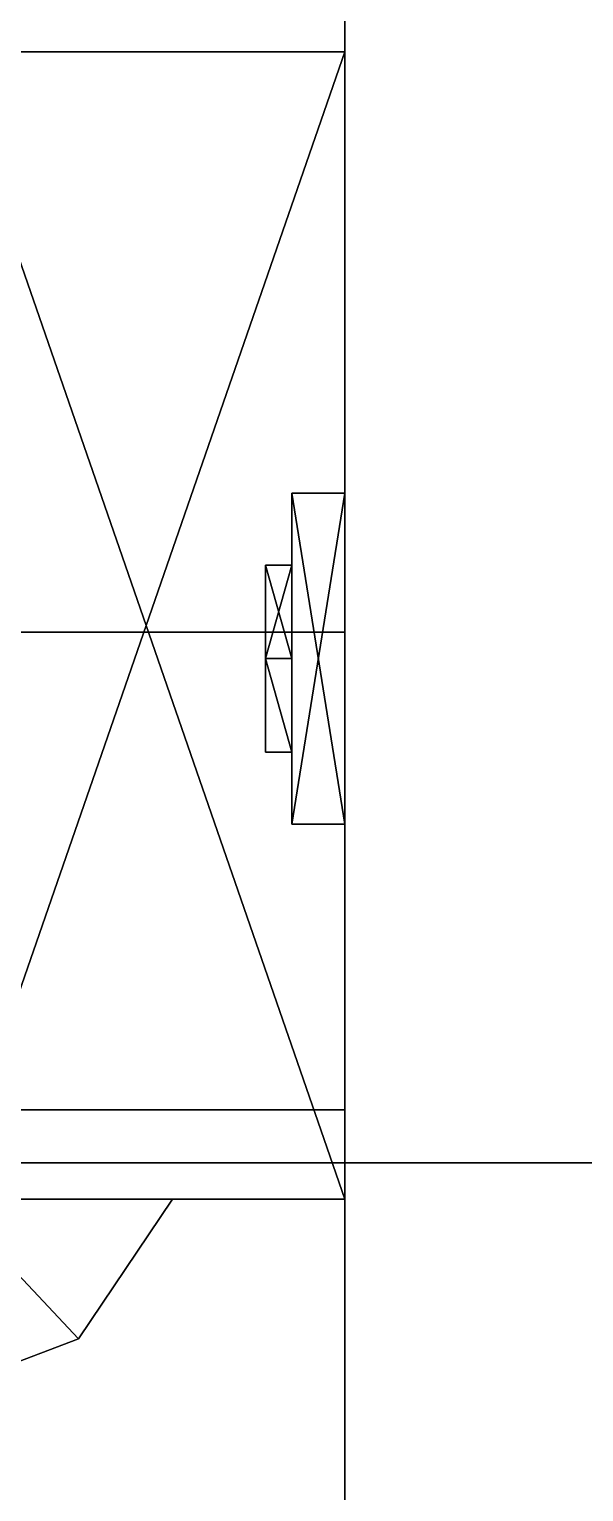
# Model space of a CAD drawing. Extents: x -469 to 3226, y 1395 to 4288.
# Drawn here: x 1254.6 to 1275.5, y 3563.6 to 3618.7 of the extents above; entities that cross this region are included whole.
import ezdxf

# ---------------------------------------------------------------- set-up
doc = ezdxf.new("R2010")
doc.units = 0
for name, color, linetype in [('LAYER0', 7, 'CONTINUOUS'), ('LAYER1', 7, 'CONTINUOUS'), ('LAYER158', 7, 'CONTINUOUS'), ('LAYER159', 9, 'CONTINUOUS'), ('LAYER164', 7, 'CONTINUOUS'), ('LAYER165', 7, 'CONTINUOUS'), ('LAYER166', 7, 'CONTINUOUS'), ('LAYER167', 7, 'CONTINUOUS'), ('LAYER170', 7, 'CONTINUOUS'), ('LAYER171', 9, 'CONTINUOUS'), ('LAYER175', 7, 'CONTINUOUS'), ('LAYER320', 253, 'CONTINUOUS'), ('LAYER323', 253, 'CONTINUOUS'), ('LAYER326', 253, 'CONTINUOUS'), ('LAYER329', 253, 'CONTINUOUS'), ('LAYER332', 253, 'CONTINUOUS'), ('LAYER339', 9, 'CONTINUOUS')]:
    doc.layers.add(name, color=color, linetype=linetype)

msp = doc.modelspace()

# ---------------------------------------------------------------- linework, layer by layer
at = {"layer": 'LAYER0', "invisible_edges": 1}
for points in [[(3116.174, 4288.024, -5), (-468.8259, 1395.024, -5), (-468.8259, 4288.024, -5), (3116.174, 4288.024, -5)], [(-468.8259, 1395.024, -5), (3116.174, 4288.024, -5), (3116.174, 1395.024, -5), (-468.8259, 1395.024, -5)], [(3116.174, 1395.024), (-468.8259, 4288.024), (-468.8259, 1395.024), (3116.174, 1395.024)], [(-468.8259, 4288.024), (3116.174, 1395.024), (3116.174, 4288.024), (-468.8259, 4288.024)]]:
    msp.add_3dface(points, dxfattribs=at)
at = {"layer": 'LAYER158', "invisible_edges": 1}
for points in [[(1266.466, 4138.024, 80), (816.4661, 3558.024, 80), (816.4661, 4138.024, 80), (1266.466, 4138.024, 80)], [(816.4661, 3558.024, 80), (1266.466, 4138.024, 80), (1266.466, 3558.024, 80), (816.4661, 3558.024, 80)], [(1266.466, 3558.024, 98), (816.4661, 4138.024, 98), (816.4661, 3558.024, 98), (1266.466, 3558.024, 98)], [(816.4661, 4138.024, 98), (1266.466, 3558.024, 98), (1266.466, 4138.024, 98), (816.4661, 4138.024, 98)], [(1266.466, 4138.024, 80), (1266.466, 3558.024, 98), (1266.466, 3558.024, 80), (1266.466, 4138.024, 80)], [(1266.466, 3558.024, 98), (1266.466, 4138.024, 80), (1266.466, 4138.024, 98), (1266.466, 3558.024, 98)]]:
    msp.add_3dface(points, dxfattribs=at)
at = {"layer": 'LAYER159', "invisible_edges": 1}
for points in [[(1266.466, 3596.024, 80), (816.4661, 3596.024), (816.4661, 3596.024, 80), (1266.466, 3596.024, 80)], [(816.4661, 3596.024), (1266.466, 3596.024, 80), (1266.466, 3596.024), (816.4661, 3596.024)], [(1266.466, 3578.024), (816.4661, 3596.024), (1266.466, 3596.024), (1266.466, 3578.024)], [(816.4661, 3596.024), (1266.466, 3578.024), (816.4661, 3578.024), (816.4661, 3596.024)], [(816.4661, 3578.024, 80), (1266.466, 3596.024, 80), (816.4661, 3596.024, 80), (816.4661, 3578.024, 80)], [(1266.466, 3596.024, 80), (816.4661, 3578.024, 80), (1266.466, 3578.024, 80), (1266.466, 3596.024, 80)], [(1266.466, 3596.024, 80), (1266.466, 3578.024), (1266.466, 3596.024), (1266.466, 3596.024, 80)], [(1266.466, 3578.024), (1266.466, 3596.024, 80), (1266.466, 3578.024, 80), (1266.466, 3578.024)], [(1266.466, 3578.024), (816.4661, 3578.024, 80), (816.4661, 3578.024), (1266.466, 3578.024)], [(816.4661, 3578.024, 80), (1266.466, 3578.024), (1266.466, 3578.024, 80), (816.4661, 3578.024, 80)]]:
    msp.add_3dface(points, dxfattribs=at)
at = {"layer": 'LAYER164', "invisible_edges": 1}
for points in [[(816.4659, 4113.424, 2056), (1266.466, 3558.024, 2056), (1266.466, 4113.424, 2056), (816.4659, 4113.424, 2056)], [(1266.466, 3558.024, 2056), (816.4659, 4113.424, 2056), (816.4659, 3558.024, 2056), (1266.466, 3558.024, 2056)], [(816.4659, 3558.024, 2038), (1266.466, 4113.424, 2038), (1266.466, 3558.024, 2038), (816.4659, 3558.024, 2038)], [(1266.466, 4113.424, 2038), (816.4659, 3558.024, 2038), (816.4659, 4113.424, 2038), (1266.466, 4113.424, 2038)], [(1266.466, 4113.424, 2038), (1266.466, 3558.024, 2056), (1266.466, 3558.024, 2038), (1266.466, 4113.424, 2038)], [(1266.466, 3558.024, 2056), (1266.466, 4113.424, 2038), (1266.466, 4113.424, 2056), (1266.466, 3558.024, 2056)]]:
    msp.add_3dface(points, dxfattribs=at)
at = {"layer": 'LAYER165', "invisible_edges": 1}
for points in [[(816.4659, 4113.424, 916), (1266.466, 3558.024, 916), (1266.466, 4113.424, 916), (816.4659, 4113.424, 916)], [(1266.466, 3558.024, 916), (816.4659, 4113.424, 916), (816.4659, 3558.024, 916), (1266.466, 3558.024, 916)], [(816.4659, 3558.024, 898), (1266.466, 4113.424, 898), (1266.466, 3558.024, 898), (816.4659, 3558.024, 898)], [(1266.466, 4113.424, 898), (816.4659, 3558.024, 898), (816.4659, 4113.424, 898), (1266.466, 4113.424, 898)], [(1266.466, 4113.424, 898), (1266.466, 3558.024, 916), (1266.466, 3558.024, 898), (1266.466, 4113.424, 898)], [(1266.466, 3558.024, 916), (1266.466, 4113.424, 898), (1266.466, 4113.424, 916), (1266.466, 3558.024, 916)]]:
    msp.add_3dface(points, dxfattribs=at)
at = {"layer": 'LAYER166', "invisible_edges": 1}
for points in [[(816.4659, 4113.424, 1272.8), (1266.466, 3558.024, 1272.8), (1266.466, 4113.424, 1272.8), (816.4659, 4113.424, 1272.8)], [(1266.466, 3558.024, 1272.8), (816.4659, 4113.424, 1272.8), (816.4659, 3558.024, 1272.8), (1266.466, 3558.024, 1272.8)], [(816.4659, 3558.024, 1254.8), (1266.466, 4113.424, 1254.8), (1266.466, 3558.024, 1254.8), (816.4659, 3558.024, 1254.8)], [(1266.466, 4113.424, 1254.8), (816.4659, 3558.024, 1254.8), (816.4659, 4113.424, 1254.8), (1266.466, 4113.424, 1254.8)], [(1266.466, 4113.424, 1254.8), (1266.466, 3558.024, 1272.8), (1266.466, 3558.024, 1254.8), (1266.466, 4113.424, 1254.8)], [(1266.466, 3558.024, 1272.8), (1266.466, 4113.424, 1254.8), (1266.466, 4113.424, 1272.8), (1266.466, 3558.024, 1272.8)]]:
    msp.add_3dface(points, dxfattribs=at)
at = {"layer": 'LAYER167', "invisible_edges": 1}
for points in [[(816.4659, 4113.424, 1664.4), (1266.466, 3558.024, 1664.4), (1266.466, 4113.424, 1664.4), (816.4659, 4113.424, 1664.4)], [(1266.466, 3558.024, 1664.4), (816.4659, 4113.424, 1664.4), (816.4659, 3558.024, 1664.4), (1266.466, 3558.024, 1664.4)], [(816.4659, 3558.024, 1646.4), (1266.466, 4113.424, 1646.4), (1266.466, 3558.024, 1646.4), (816.4659, 3558.024, 1646.4)], [(1266.466, 4113.424, 1646.4), (816.4659, 3558.024, 1646.4), (816.4659, 4113.424, 1646.4), (1266.466, 4113.424, 1646.4)], [(1266.466, 4113.424, 1646.4), (1266.466, 3558.024, 1664.4), (1266.466, 3558.024, 1646.4), (1266.466, 4113.424, 1646.4)], [(1266.466, 3558.024, 1664.4), (1266.466, 4113.424, 1646.4), (1266.466, 4113.424, 1664.4), (1266.466, 3558.024, 1664.4)]]:
    msp.add_3dface(points, dxfattribs=at)
at = {"layer": 'LAYER170', "invisible_edges": 1}
for points in [[(816.4659, 4113.424, 507), (1266.466, 3558.024, 507), (1266.466, 4113.424, 507), (816.4659, 4113.424, 507)], [(1266.466, 3558.024, 507), (816.4659, 4113.424, 507), (816.4659, 3558.024, 507), (1266.466, 3558.024, 507)], [(816.4659, 3558.024, 489), (1266.466, 4113.424, 489), (1266.466, 3558.024, 489), (816.4659, 3558.024, 489)], [(1266.466, 4113.424, 489), (816.4659, 3558.024, 489), (816.4659, 4113.424, 489), (1266.466, 4113.424, 489)], [(1266.466, 4113.424, 489), (1266.466, 3558.024, 507), (1266.466, 3558.024, 489), (1266.466, 4113.424, 489)], [(1266.466, 3558.024, 507), (1266.466, 4113.424, 489), (1266.466, 4113.424, 507), (1266.466, 3558.024, 507)]]:
    msp.add_3dface(points, dxfattribs=at)
at = {"layer": 'LAYER171', "invisible_edges": 1}
for points in [[(1266.466, 4138.024), (1284.466, 3558.024), (1266.466, 3558.024), (1266.466, 4138.024)], [(1284.466, 3558.024), (1266.466, 4138.024), (1284.466, 4138.024), (1284.466, 3558.024)], [(1284.466, 4138.024, 2380), (1266.466, 3558.024, 2380), (1284.466, 3558.024, 2380), (1284.466, 4138.024, 2380)], [(1266.466, 3558.024, 2380), (1284.466, 4138.024, 2380), (1266.466, 4138.024, 2380), (1266.466, 3558.024, 2380)], [(1266.466, 3558.024, 2380), (1266.466, 4138.024), (1266.466, 3558.024), (1266.466, 3558.024, 2380)], [(1266.466, 4138.024), (1266.466, 3558.024, 2380), (1266.466, 4138.024, 2380), (1266.466, 4138.024)]]:
    msp.add_3dface(points, dxfattribs=at)
at = {"layer": 'LAYER175', "invisible_edges": 1}
for points in [[(816.4661, 4138.024, 2379), (1266.466, 3558.024, 2379), (1266.466, 4138.024, 2379), (816.4661, 4138.024, 2379)], [(1266.466, 3558.024, 2379), (816.4661, 4138.024, 2379), (816.4661, 3558.024, 2379), (1266.466, 3558.024, 2379)], [(816.4661, 3558.024, 2361), (1266.466, 4138.024, 2361), (1266.466, 3558.024, 2361), (816.4661, 3558.024, 2361)], [(1266.466, 4138.024, 2361), (816.4661, 3558.024, 2361), (816.4661, 4138.024, 2361), (1266.466, 4138.024, 2361)], [(1266.466, 4138.024, 2361), (1266.466, 3558.024, 2379), (1266.466, 3558.024, 2361), (1266.466, 4138.024, 2361)], [(1266.466, 3558.024, 2379), (1266.466, 4138.024, 2361), (1266.466, 4138.024, 2379), (1266.466, 3558.024, 2379)]]:
    msp.add_3dface(points, dxfattribs=at)
at = {"layer": 'LAYER320'}
for points in [[(1266.466, 3574.66, 177), (1251.466, 3574.66, 177), (1266.466, 3617.881, 177), (1266.466, 3574.66, 177)], [(1266.466, 3617.881, 177), (1251.466, 3574.66, 177), (1251.466, 3617.881, 177), (1266.466, 3617.881, 177)], [(1266.466, 3617.881, 177), (1251.466, 3617.881, 177), (1266.466, 3617.881, 189), (1266.466, 3617.881, 177)], [(1266.466, 3617.881, 189), (1251.466, 3617.881, 177), (1251.466, 3617.881, 189), (1266.466, 3617.881, 189)], [(1266.466, 3617.881, 189), (1251.466, 3617.881, 189), (1266.466, 3574.66, 189), (1266.466, 3617.881, 189)], [(1266.466, 3574.66, 189), (1251.466, 3617.881, 189), (1251.466, 3574.66, 189), (1266.466, 3574.66, 189)], [(1264.466, 3588.79, 206), (1266.466, 3588.79, 206), (1266.466, 3601.258, 206), (1264.466, 3588.79, 206)], [(1264.466, 3588.79, 206), (1266.466, 3601.258, 206), (1264.466, 3601.258, 206), (1264.466, 3588.79, 206)], [(1264.466, 3601.258, 206), (1266.466, 3601.258, 206), (1266.466, 3601.258, 160), (1264.466, 3601.258, 206)], [(1264.466, 3601.258, 206), (1266.466, 3601.258, 160), (1264.466, 3601.258, 160), (1264.466, 3601.258, 206)], [(1264.466, 3601.258, 160), (1266.466, 3601.258, 160), (1266.466, 3588.79, 160), (1264.466, 3601.258, 160)], [(1264.466, 3601.258, 160), (1266.466, 3588.79, 160), (1264.466, 3588.79, 160), (1264.466, 3601.258, 160)], [(1264.466, 3588.79, 160), (1264.466, 3588.79, 206), (1264.466, 3601.258, 206), (1264.466, 3588.79, 160)], [(1264.466, 3588.79, 160), (1264.466, 3601.258, 206), (1264.466, 3601.258, 160), (1264.466, 3588.79, 160)], [(1263.466, 3595.024, 194.76), (1263.466, 3598.548, 199), (1264.466, 3595.024, 194.76), (1263.466, 3595.024, 194.76)], [(1264.466, 3595.024, 194.76), (1263.466, 3598.548, 199), (1264.466, 3598.548, 199), (1264.466, 3595.024, 194.76)], [(1263.466, 3598.548, 199), (1263.466, 3595.024, 203.24), (1264.466, 3598.548, 199), (1263.466, 3598.548, 199)], [(1264.466, 3598.548, 199), (1263.466, 3595.024, 203.24), (1264.466, 3595.024, 203.24), (1264.466, 3598.548, 199)], [(1263.466, 3595.024, 203.24), (1263.466, 3598.548, 199), (1263.466, 3591.5, 199), (1263.466, 3595.024, 203.24)], [(1263.466, 3591.5, 199), (1263.466, 3598.548, 199), (1263.466, 3595.024, 194.76), (1263.466, 3591.5, 199)], [(1263.466, 3595.024, 162.76), (1263.466, 3598.548, 167), (1264.466, 3595.024, 162.76), (1263.466, 3595.024, 162.76)], [(1264.466, 3595.024, 162.76), (1263.466, 3598.548, 167), (1264.466, 3598.548, 167), (1264.466, 3595.024, 162.76)], [(1263.466, 3598.548, 167), (1263.466, 3595.024, 171.24), (1264.466, 3598.548, 167), (1263.466, 3598.548, 167)], [(1264.466, 3598.548, 167), (1263.466, 3595.024, 171.24), (1264.466, 3595.024, 171.24), (1264.466, 3598.548, 167)], [(1263.466, 3595.024, 171.24), (1263.466, 3598.548, 167), (1263.466, 3591.5, 167), (1263.466, 3595.024, 171.24)], [(1263.466, 3591.5, 167), (1263.466, 3598.548, 167), (1263.466, 3595.024, 162.76), (1263.466, 3591.5, 167)], [(1264.466, 3595.024, 203.24), (1264.466, 3598.548, 199), (1264.466, 3595.024, 194.76), (1264.466, 3595.024, 203.24)], [(1264.466, 3595.024, 171.24), (1264.466, 3598.548, 167), (1264.466, 3595.024, 162.76), (1264.466, 3595.024, 171.24)], [(1263.466, 3591.5, 199), (1263.466, 3595.024, 194.76), (1264.466, 3591.5, 199), (1263.466, 3591.5, 199)], [(1264.466, 3591.5, 199), (1263.466, 3595.024, 194.76), (1264.466, 3595.024, 194.76), (1264.466, 3591.5, 199)], [(1264.466, 3595.024, 203.24), (1263.466, 3595.024, 203.24), (1264.466, 3591.5, 199), (1264.466, 3595.024, 203.24)], [(1264.466, 3591.5, 199), (1263.466, 3595.024, 203.24), (1263.466, 3591.5, 199), (1264.466, 3591.5, 199)], [(1263.466, 3591.5, 167), (1263.466, 3595.024, 162.76), (1264.466, 3591.5, 167), (1263.466, 3591.5, 167)], [(1264.466, 3591.5, 167), (1263.466, 3595.024, 162.76), (1264.466, 3595.024, 162.76), (1264.466, 3591.5, 167)], [(1264.466, 3595.024, 171.24), (1263.466, 3595.024, 171.24), (1264.466, 3591.5, 167), (1264.466, 3595.024, 171.24)], [(1264.466, 3591.5, 167), (1263.466, 3595.024, 171.24), (1263.466, 3591.5, 167), (1264.466, 3591.5, 167)], [(1264.466, 3595.024, 203.24), (1264.466, 3595.024, 194.76), (1264.466, 3591.5, 199), (1264.466, 3595.024, 203.24)], [(1264.466, 3595.024, 171.24), (1264.466, 3595.024, 162.76), (1264.466, 3591.5, 167), (1264.466, 3595.024, 171.24)], [(1266.466, 3588.79, 160), (1266.466, 3588.79, 206), (1264.466, 3588.79, 206), (1266.466, 3588.79, 160)], [(1266.466, 3588.79, 160), (1264.466, 3588.79, 206), (1264.466, 3588.79, 160), (1266.466, 3588.79, 160)], [(1256.426, 3569.391, 189), (1251.466, 3574.66, 189), (1246.466, 3565.617, 189), (1256.426, 3569.391, 189)], [(1251.466, 3574.66, 177), (1256.426, 3569.391, 177), (1246.466, 3565.617, 177), (1251.466, 3574.66, 177)], [(1251.466, 3574.66, 189), (1256.426, 3569.391, 189), (1259.966, 3574.66, 189), (1251.466, 3574.66, 189)], [(1256.426, 3569.391, 177), (1251.466, 3574.66, 177), (1259.966, 3574.66, 177), (1256.426, 3569.391, 177)]]:
    msp.add_3dface(points, dxfattribs=at)
at = {"layer": 'LAYER323'}
for points in [[(1266.466, 3574.66, 700.5), (1251.466, 3574.66, 700.5), (1266.466, 3617.881, 700.5), (1266.466, 3574.66, 700.5)], [(1266.466, 3617.881, 700.5), (1251.466, 3574.66, 700.5), (1251.466, 3617.881, 700.5), (1266.466, 3617.881, 700.5)], [(1266.466, 3617.881, 700.5), (1251.466, 3617.881, 700.5), (1266.466, 3617.881, 712.5), (1266.466, 3617.881, 700.5)], [(1266.466, 3617.881, 712.5), (1251.466, 3617.881, 700.5), (1251.466, 3617.881, 712.5), (1266.466, 3617.881, 712.5)], [(1266.466, 3617.881, 712.5), (1251.466, 3617.881, 712.5), (1266.466, 3574.66, 712.5), (1266.466, 3617.881, 712.5)], [(1266.466, 3574.66, 712.5), (1251.466, 3617.881, 712.5), (1251.466, 3574.66, 712.5), (1266.466, 3574.66, 712.5)], [(1264.466, 3588.79, 729.5), (1266.466, 3588.79, 729.5), (1266.466, 3601.258, 729.5), (1264.466, 3588.79, 729.5)], [(1264.466, 3588.79, 729.5), (1266.466, 3601.258, 729.5), (1264.466, 3601.258, 729.5), (1264.466, 3588.79, 729.5)], [(1264.466, 3601.258, 729.5), (1266.466, 3601.258, 729.5), (1266.466, 3601.258, 683.5), (1264.466, 3601.258, 729.5)], [(1264.466, 3601.258, 729.5), (1266.466, 3601.258, 683.5), (1264.466, 3601.258, 683.5), (1264.466, 3601.258, 729.5)], [(1264.466, 3601.258, 683.5), (1266.466, 3601.258, 683.5), (1266.466, 3588.79, 683.5), (1264.466, 3601.258, 683.5)], [(1264.466, 3601.258, 683.5), (1266.466, 3588.79, 683.5), (1264.466, 3588.79, 683.5), (1264.466, 3601.258, 683.5)], [(1264.466, 3588.79, 683.5), (1264.466, 3588.79, 729.5), (1264.466, 3601.258, 729.5), (1264.466, 3588.79, 683.5)], [(1264.466, 3588.79, 683.5), (1264.466, 3601.258, 729.5), (1264.466, 3601.258, 683.5), (1264.466, 3588.79, 683.5)], [(1263.466, 3595.024, 718.26), (1263.466, 3598.548, 722.5), (1264.466, 3595.024, 718.26), (1263.466, 3595.024, 718.26)], [(1264.466, 3595.024, 718.26), (1263.466, 3598.548, 722.5), (1264.466, 3598.548, 722.5), (1264.466, 3595.024, 718.26)], [(1263.466, 3598.548, 722.5), (1263.466, 3595.024, 726.74), (1264.466, 3598.548, 722.5), (1263.466, 3598.548, 722.5)], [(1264.466, 3598.548, 722.5), (1263.466, 3595.024, 726.74), (1264.466, 3595.024, 726.74), (1264.466, 3598.548, 722.5)], [(1263.466, 3595.024, 726.74), (1263.466, 3598.548, 722.5), (1263.466, 3591.5, 722.5), (1263.466, 3595.024, 726.74)], [(1263.466, 3591.5, 722.5), (1263.466, 3598.548, 722.5), (1263.466, 3595.024, 718.26), (1263.466, 3591.5, 722.5)], [(1263.466, 3595.024, 686.26), (1263.466, 3598.548, 690.5), (1264.466, 3595.024, 686.26), (1263.466, 3595.024, 686.26)], [(1264.466, 3595.024, 686.26), (1263.466, 3598.548, 690.5), (1264.466, 3598.548, 690.5), (1264.466, 3595.024, 686.26)], [(1263.466, 3598.548, 690.5), (1263.466, 3595.024, 694.74), (1264.466, 3598.548, 690.5), (1263.466, 3598.548, 690.5)], [(1264.466, 3598.548, 690.5), (1263.466, 3595.024, 694.74), (1264.466, 3595.024, 694.74), (1264.466, 3598.548, 690.5)], [(1263.466, 3595.024, 694.74), (1263.466, 3598.548, 690.5), (1263.466, 3591.5, 690.5), (1263.466, 3595.024, 694.74)], [(1263.466, 3591.5, 690.5), (1263.466, 3598.548, 690.5), (1263.466, 3595.024, 686.26), (1263.466, 3591.5, 690.5)], [(1264.466, 3595.024, 726.74), (1264.466, 3598.548, 722.5), (1264.466, 3595.024, 718.26), (1264.466, 3595.024, 726.74)], [(1264.466, 3595.024, 694.74), (1264.466, 3598.548, 690.5), (1264.466, 3595.024, 686.26), (1264.466, 3595.024, 694.74)], [(1263.466, 3591.5, 722.5), (1263.466, 3595.024, 718.26), (1264.466, 3591.5, 722.5), (1263.466, 3591.5, 722.5)], [(1264.466, 3591.5, 722.5), (1263.466, 3595.024, 718.26), (1264.466, 3595.024, 718.26), (1264.466, 3591.5, 722.5)], [(1264.466, 3595.024, 726.74), (1263.466, 3595.024, 726.74), (1264.466, 3591.5, 722.5), (1264.466, 3595.024, 726.74)], [(1264.466, 3591.5, 722.5), (1263.466, 3595.024, 726.74), (1263.466, 3591.5, 722.5), (1264.466, 3591.5, 722.5)], [(1263.466, 3591.5, 690.5), (1263.466, 3595.024, 686.26), (1264.466, 3591.5, 690.5), (1263.466, 3591.5, 690.5)], [(1264.466, 3591.5, 690.5), (1263.466, 3595.024, 686.26), (1264.466, 3595.024, 686.26), (1264.466, 3591.5, 690.5)], [(1264.466, 3595.024, 694.74), (1263.466, 3595.024, 694.74), (1264.466, 3591.5, 690.5), (1264.466, 3595.024, 694.74)], [(1264.466, 3591.5, 690.5), (1263.466, 3595.024, 694.74), (1263.466, 3591.5, 690.5), (1264.466, 3591.5, 690.5)], [(1264.466, 3595.024, 726.74), (1264.466, 3595.024, 718.26), (1264.466, 3591.5, 722.5), (1264.466, 3595.024, 726.74)], [(1264.466, 3595.024, 694.74), (1264.466, 3595.024, 686.26), (1264.466, 3591.5, 690.5), (1264.466, 3595.024, 694.74)], [(1266.466, 3588.79, 683.5), (1266.466, 3588.79, 729.5), (1264.466, 3588.79, 729.5), (1266.466, 3588.79, 683.5)], [(1266.466, 3588.79, 683.5), (1264.466, 3588.79, 729.5), (1264.466, 3588.79, 683.5), (1266.466, 3588.79, 683.5)], [(1256.426, 3569.391, 712.5), (1251.466, 3574.66, 712.5), (1246.466, 3565.617, 712.5), (1256.426, 3569.391, 712.5)], [(1251.466, 3574.66, 700.5), (1256.426, 3569.391, 700.5), (1246.466, 3565.617, 700.5), (1251.466, 3574.66, 700.5)], [(1251.466, 3574.66, 712.5), (1256.426, 3569.391, 712.5), (1259.966, 3574.66, 712.5), (1251.466, 3574.66, 712.5)], [(1256.426, 3569.391, 700.5), (1251.466, 3574.66, 700.5), (1259.966, 3574.66, 700.5), (1256.426, 3569.391, 700.5)]]:
    msp.add_3dface(points, dxfattribs=at)
at = {"layer": 'LAYER326'}
for points in [[(1266.466, 3574.66, 1224), (1251.466, 3574.66, 1224), (1266.466, 3617.881, 1224), (1266.466, 3574.66, 1224)], [(1266.466, 3617.881, 1224), (1251.466, 3574.66, 1224), (1251.466, 3617.881, 1224), (1266.466, 3617.881, 1224)], [(1266.466, 3617.881, 1224), (1251.466, 3617.881, 1224), (1266.466, 3617.881, 1236), (1266.466, 3617.881, 1224)], [(1266.466, 3617.881, 1236), (1251.466, 3617.881, 1224), (1251.466, 3617.881, 1236), (1266.466, 3617.881, 1236)], [(1266.466, 3617.881, 1236), (1251.466, 3617.881, 1236), (1266.466, 3574.66, 1236), (1266.466, 3617.881, 1236)], [(1266.466, 3574.66, 1236), (1251.466, 3617.881, 1236), (1251.466, 3574.66, 1236), (1266.466, 3574.66, 1236)], [(1264.466, 3588.79, 1253), (1266.466, 3588.79, 1253), (1266.466, 3601.258, 1253), (1264.466, 3588.79, 1253)], [(1264.466, 3588.79, 1253), (1266.466, 3601.258, 1253), (1264.466, 3601.258, 1253), (1264.466, 3588.79, 1253)], [(1264.466, 3601.258, 1253), (1266.466, 3601.258, 1253), (1266.466, 3601.258, 1207), (1264.466, 3601.258, 1253)], [(1264.466, 3601.258, 1253), (1266.466, 3601.258, 1207), (1264.466, 3601.258, 1207), (1264.466, 3601.258, 1253)], [(1264.466, 3601.258, 1207), (1266.466, 3601.258, 1207), (1266.466, 3588.79, 1207), (1264.466, 3601.258, 1207)], [(1264.466, 3601.258, 1207), (1266.466, 3588.79, 1207), (1264.466, 3588.79, 1207), (1264.466, 3601.258, 1207)], [(1264.466, 3588.79, 1207), (1264.466, 3588.79, 1253), (1264.466, 3601.258, 1253), (1264.466, 3588.79, 1207)], [(1264.466, 3588.79, 1207), (1264.466, 3601.258, 1253), (1264.466, 3601.258, 1207), (1264.466, 3588.79, 1207)], [(1263.466, 3595.024, 1241.76), (1263.466, 3598.548, 1246), (1264.466, 3595.024, 1241.76), (1263.466, 3595.024, 1241.76)], [(1264.466, 3595.024, 1241.76), (1263.466, 3598.548, 1246), (1264.466, 3598.548, 1246), (1264.466, 3595.024, 1241.76)], [(1263.466, 3598.548, 1246), (1263.466, 3595.024, 1250.24), (1264.466, 3598.548, 1246), (1263.466, 3598.548, 1246)], [(1264.466, 3598.548, 1246), (1263.466, 3595.024, 1250.24), (1264.466, 3595.024, 1250.24), (1264.466, 3598.548, 1246)], [(1263.466, 3595.024, 1250.24), (1263.466, 3598.548, 1246), (1263.466, 3591.5, 1246), (1263.466, 3595.024, 1250.24)], [(1263.466, 3591.5, 1246), (1263.466, 3598.548, 1246), (1263.466, 3595.024, 1241.76), (1263.466, 3591.5, 1246)], [(1263.466, 3595.024, 1209.76), (1263.466, 3598.548, 1214), (1264.466, 3595.024, 1209.76), (1263.466, 3595.024, 1209.76)], [(1264.466, 3595.024, 1209.76), (1263.466, 3598.548, 1214), (1264.466, 3598.548, 1214), (1264.466, 3595.024, 1209.76)], [(1263.466, 3598.548, 1214), (1263.466, 3595.024, 1218.24), (1264.466, 3598.548, 1214), (1263.466, 3598.548, 1214)], [(1264.466, 3598.548, 1214), (1263.466, 3595.024, 1218.24), (1264.466, 3595.024, 1218.24), (1264.466, 3598.548, 1214)], [(1263.466, 3595.024, 1218.24), (1263.466, 3598.548, 1214), (1263.466, 3591.5, 1214), (1263.466, 3595.024, 1218.24)], [(1263.466, 3591.5, 1214), (1263.466, 3598.548, 1214), (1263.466, 3595.024, 1209.76), (1263.466, 3591.5, 1214)], [(1264.466, 3595.024, 1250.24), (1264.466, 3598.548, 1246), (1264.466, 3595.024, 1241.76), (1264.466, 3595.024, 1250.24)], [(1264.466, 3595.024, 1218.24), (1264.466, 3598.548, 1214), (1264.466, 3595.024, 1209.76), (1264.466, 3595.024, 1218.24)], [(1263.466, 3591.5, 1246), (1263.466, 3595.024, 1241.76), (1264.466, 3591.5, 1246), (1263.466, 3591.5, 1246)], [(1264.466, 3591.5, 1246), (1263.466, 3595.024, 1241.76), (1264.466, 3595.024, 1241.76), (1264.466, 3591.5, 1246)], [(1264.466, 3595.024, 1250.24), (1263.466, 3595.024, 1250.24), (1264.466, 3591.5, 1246), (1264.466, 3595.024, 1250.24)], [(1264.466, 3591.5, 1246), (1263.466, 3595.024, 1250.24), (1263.466, 3591.5, 1246), (1264.466, 3591.5, 1246)], [(1263.466, 3591.5, 1214), (1263.466, 3595.024, 1209.76), (1264.466, 3591.5, 1214), (1263.466, 3591.5, 1214)], [(1264.466, 3591.5, 1214), (1263.466, 3595.024, 1209.76), (1264.466, 3595.024, 1209.76), (1264.466, 3591.5, 1214)], [(1264.466, 3595.024, 1218.24), (1263.466, 3595.024, 1218.24), (1264.466, 3591.5, 1214), (1264.466, 3595.024, 1218.24)], [(1264.466, 3591.5, 1214), (1263.466, 3595.024, 1218.24), (1263.466, 3591.5, 1214), (1264.466, 3591.5, 1214)], [(1264.466, 3595.024, 1250.24), (1264.466, 3595.024, 1241.76), (1264.466, 3591.5, 1246), (1264.466, 3595.024, 1250.24)], [(1264.466, 3595.024, 1218.24), (1264.466, 3595.024, 1209.76), (1264.466, 3591.5, 1214), (1264.466, 3595.024, 1218.24)], [(1266.466, 3588.79, 1207), (1266.466, 3588.79, 1253), (1264.466, 3588.79, 1253), (1266.466, 3588.79, 1207)], [(1266.466, 3588.79, 1207), (1264.466, 3588.79, 1253), (1264.466, 3588.79, 1207), (1266.466, 3588.79, 1207)], [(1256.426, 3569.391, 1236), (1251.466, 3574.66, 1236), (1246.466, 3565.617, 1236), (1256.426, 3569.391, 1236)], [(1251.466, 3574.66, 1224), (1256.426, 3569.391, 1224), (1246.466, 3565.617, 1224), (1251.466, 3574.66, 1224)], [(1251.466, 3574.66, 1236), (1256.426, 3569.391, 1236), (1259.966, 3574.66, 1236), (1251.466, 3574.66, 1236)], [(1256.426, 3569.391, 1224), (1251.466, 3574.66, 1224), (1259.966, 3574.66, 1224), (1256.426, 3569.391, 1224)]]:
    msp.add_3dface(points, dxfattribs=at)
at = {"layer": 'LAYER329'}
for points in [[(1266.466, 3574.66, 1747.5), (1251.466, 3574.66, 1747.5), (1266.466, 3617.881, 1747.5), (1266.466, 3574.66, 1747.5)], [(1266.466, 3617.881, 1747.5), (1251.466, 3574.66, 1747.5), (1251.466, 3617.881, 1747.5), (1266.466, 3617.881, 1747.5)], [(1266.466, 3617.881, 1747.5), (1251.466, 3617.881, 1747.5), (1266.466, 3617.881, 1759.5), (1266.466, 3617.881, 1747.5)], [(1266.466, 3617.881, 1759.5), (1251.466, 3617.881, 1747.5), (1251.466, 3617.881, 1759.5), (1266.466, 3617.881, 1759.5)], [(1266.466, 3617.881, 1759.5), (1251.466, 3617.881, 1759.5), (1266.466, 3574.66, 1759.5), (1266.466, 3617.881, 1759.5)], [(1266.466, 3574.66, 1759.5), (1251.466, 3617.881, 1759.5), (1251.466, 3574.66, 1759.5), (1266.466, 3574.66, 1759.5)], [(1264.466, 3588.79, 1776.5), (1266.466, 3588.79, 1776.5), (1266.466, 3601.258, 1776.5), (1264.466, 3588.79, 1776.5)], [(1264.466, 3588.79, 1776.5), (1266.466, 3601.258, 1776.5), (1264.466, 3601.258, 1776.5), (1264.466, 3588.79, 1776.5)], [(1264.466, 3601.258, 1776.5), (1266.466, 3601.258, 1776.5), (1266.466, 3601.258, 1730.5), (1264.466, 3601.258, 1776.5)], [(1264.466, 3601.258, 1776.5), (1266.466, 3601.258, 1730.5), (1264.466, 3601.258, 1730.5), (1264.466, 3601.258, 1776.5)], [(1264.466, 3601.258, 1730.5), (1266.466, 3601.258, 1730.5), (1266.466, 3588.79, 1730.5), (1264.466, 3601.258, 1730.5)], [(1264.466, 3601.258, 1730.5), (1266.466, 3588.79, 1730.5), (1264.466, 3588.79, 1730.5), (1264.466, 3601.258, 1730.5)], [(1264.466, 3588.79, 1730.5), (1264.466, 3588.79, 1776.5), (1264.466, 3601.258, 1776.5), (1264.466, 3588.79, 1730.5)], [(1264.466, 3588.79, 1730.5), (1264.466, 3601.258, 1776.5), (1264.466, 3601.258, 1730.5), (1264.466, 3588.79, 1730.5)], [(1263.466, 3595.024, 1765.26), (1263.466, 3598.548, 1769.5), (1264.466, 3595.024, 1765.26), (1263.466, 3595.024, 1765.26)], [(1264.466, 3595.024, 1765.26), (1263.466, 3598.548, 1769.5), (1264.466, 3598.548, 1769.5), (1264.466, 3595.024, 1765.26)], [(1263.466, 3598.548, 1769.5), (1263.466, 3595.024, 1773.74), (1264.466, 3598.548, 1769.5), (1263.466, 3598.548, 1769.5)], [(1264.466, 3598.548, 1769.5), (1263.466, 3595.024, 1773.74), (1264.466, 3595.024, 1773.74), (1264.466, 3598.548, 1769.5)], [(1263.466, 3595.024, 1773.74), (1263.466, 3598.548, 1769.5), (1263.466, 3591.5, 1769.5), (1263.466, 3595.024, 1773.74)], [(1263.466, 3591.5, 1769.5), (1263.466, 3598.548, 1769.5), (1263.466, 3595.024, 1765.26), (1263.466, 3591.5, 1769.5)], [(1263.466, 3595.024, 1733.26), (1263.466, 3598.548, 1737.5), (1264.466, 3595.024, 1733.26), (1263.466, 3595.024, 1733.26)], [(1264.466, 3595.024, 1733.26), (1263.466, 3598.548, 1737.5), (1264.466, 3598.548, 1737.5), (1264.466, 3595.024, 1733.26)], [(1263.466, 3598.548, 1737.5), (1263.466, 3595.024, 1741.74), (1264.466, 3598.548, 1737.5), (1263.466, 3598.548, 1737.5)], [(1264.466, 3598.548, 1737.5), (1263.466, 3595.024, 1741.74), (1264.466, 3595.024, 1741.74), (1264.466, 3598.548, 1737.5)], [(1263.466, 3595.024, 1741.74), (1263.466, 3598.548, 1737.5), (1263.466, 3591.5, 1737.5), (1263.466, 3595.024, 1741.74)], [(1263.466, 3591.5, 1737.5), (1263.466, 3598.548, 1737.5), (1263.466, 3595.024, 1733.26), (1263.466, 3591.5, 1737.5)], [(1264.466, 3595.024, 1773.74), (1264.466, 3598.548, 1769.5), (1264.466, 3595.024, 1765.26), (1264.466, 3595.024, 1773.74)], [(1264.466, 3595.024, 1741.74), (1264.466, 3598.548, 1737.5), (1264.466, 3595.024, 1733.26), (1264.466, 3595.024, 1741.74)], [(1263.466, 3591.5, 1769.5), (1263.466, 3595.024, 1765.26), (1264.466, 3591.5, 1769.5), (1263.466, 3591.5, 1769.5)], [(1264.466, 3591.5, 1769.5), (1263.466, 3595.024, 1765.26), (1264.466, 3595.024, 1765.26), (1264.466, 3591.5, 1769.5)], [(1264.466, 3595.024, 1773.74), (1263.466, 3595.024, 1773.74), (1264.466, 3591.5, 1769.5), (1264.466, 3595.024, 1773.74)], [(1264.466, 3591.5, 1769.5), (1263.466, 3595.024, 1773.74), (1263.466, 3591.5, 1769.5), (1264.466, 3591.5, 1769.5)], [(1263.466, 3591.5, 1737.5), (1263.466, 3595.024, 1733.26), (1264.466, 3591.5, 1737.5), (1263.466, 3591.5, 1737.5)], [(1264.466, 3591.5, 1737.5), (1263.466, 3595.024, 1733.26), (1264.466, 3595.024, 1733.26), (1264.466, 3591.5, 1737.5)], [(1264.466, 3595.024, 1741.74), (1263.466, 3595.024, 1741.74), (1264.466, 3591.5, 1737.5), (1264.466, 3595.024, 1741.74)], [(1264.466, 3591.5, 1737.5), (1263.466, 3595.024, 1741.74), (1263.466, 3591.5, 1737.5), (1264.466, 3591.5, 1737.5)], [(1264.466, 3595.024, 1773.74), (1264.466, 3595.024, 1765.26), (1264.466, 3591.5, 1769.5), (1264.466, 3595.024, 1773.74)], [(1264.466, 3595.024, 1741.74), (1264.466, 3595.024, 1733.26), (1264.466, 3591.5, 1737.5), (1264.466, 3595.024, 1741.74)], [(1266.466, 3588.79, 1730.5), (1266.466, 3588.79, 1776.5), (1264.466, 3588.79, 1776.5), (1266.466, 3588.79, 1730.5)], [(1266.466, 3588.79, 1730.5), (1264.466, 3588.79, 1776.5), (1264.466, 3588.79, 1730.5), (1266.466, 3588.79, 1730.5)], [(1256.426, 3569.391, 1759.5), (1251.466, 3574.66, 1759.5), (1246.466, 3565.617, 1759.5), (1256.426, 3569.391, 1759.5)], [(1251.466, 3574.66, 1747.5), (1256.426, 3569.391, 1747.5), (1246.466, 3565.617, 1747.5), (1251.466, 3574.66, 1747.5)], [(1251.466, 3574.66, 1759.5), (1256.426, 3569.391, 1759.5), (1259.966, 3574.66, 1759.5), (1251.466, 3574.66, 1759.5)], [(1256.426, 3569.391, 1747.5), (1251.466, 3574.66, 1747.5), (1259.966, 3574.66, 1747.5), (1256.426, 3569.391, 1747.5)]]:
    msp.add_3dface(points, dxfattribs=at)
at = {"layer": 'LAYER332'}
for points in [[(1266.466, 3574.66, 2271), (1251.466, 3574.66, 2271), (1266.466, 3617.881, 2271), (1266.466, 3574.66, 2271)], [(1266.466, 3617.881, 2271), (1251.466, 3574.66, 2271), (1251.466, 3617.881, 2271), (1266.466, 3617.881, 2271)], [(1266.466, 3617.881, 2271), (1251.466, 3617.881, 2271), (1266.466, 3617.881, 2283), (1266.466, 3617.881, 2271)], [(1266.466, 3617.881, 2283), (1251.466, 3617.881, 2271), (1251.466, 3617.881, 2283), (1266.466, 3617.881, 2283)], [(1266.466, 3617.881, 2283), (1251.466, 3617.881, 2283), (1266.466, 3574.66, 2283), (1266.466, 3617.881, 2283)], [(1266.466, 3574.66, 2283), (1251.466, 3617.881, 2283), (1251.466, 3574.66, 2283), (1266.466, 3574.66, 2283)], [(1264.466, 3588.79, 2300), (1266.466, 3588.79, 2300), (1266.466, 3601.258, 2300), (1264.466, 3588.79, 2300)], [(1264.466, 3588.79, 2300), (1266.466, 3601.258, 2300), (1264.466, 3601.258, 2300), (1264.466, 3588.79, 2300)], [(1264.466, 3601.258, 2300), (1266.466, 3601.258, 2300), (1266.466, 3601.258, 2254), (1264.466, 3601.258, 2300)], [(1264.466, 3601.258, 2300), (1266.466, 3601.258, 2254), (1264.466, 3601.258, 2254), (1264.466, 3601.258, 2300)], [(1264.466, 3601.258, 2254), (1266.466, 3601.258, 2254), (1266.466, 3588.79, 2254), (1264.466, 3601.258, 2254)], [(1264.466, 3601.258, 2254), (1266.466, 3588.79, 2254), (1264.466, 3588.79, 2254), (1264.466, 3601.258, 2254)], [(1264.466, 3588.79, 2254), (1264.466, 3588.79, 2300), (1264.466, 3601.258, 2300), (1264.466, 3588.79, 2254)], [(1264.466, 3588.79, 2254), (1264.466, 3601.258, 2300), (1264.466, 3601.258, 2254), (1264.466, 3588.79, 2254)], [(1263.466, 3595.024, 2288.76), (1263.466, 3598.548, 2293), (1264.466, 3595.024, 2288.76), (1263.466, 3595.024, 2288.76)], [(1264.466, 3595.024, 2288.76), (1263.466, 3598.548, 2293), (1264.466, 3598.548, 2293), (1264.466, 3595.024, 2288.76)], [(1263.466, 3598.548, 2293), (1263.466, 3595.024, 2297.24), (1264.466, 3598.548, 2293), (1263.466, 3598.548, 2293)], [(1264.466, 3598.548, 2293), (1263.466, 3595.024, 2297.24), (1264.466, 3595.024, 2297.24), (1264.466, 3598.548, 2293)], [(1263.466, 3595.024, 2297.24), (1263.466, 3598.548, 2293), (1263.466, 3591.5, 2293), (1263.466, 3595.024, 2297.24)], [(1263.466, 3591.5, 2293), (1263.466, 3598.548, 2293), (1263.466, 3595.024, 2288.76), (1263.466, 3591.5, 2293)], [(1263.466, 3595.024, 2256.76), (1263.466, 3598.548, 2261), (1264.466, 3595.024, 2256.76), (1263.466, 3595.024, 2256.76)], [(1264.466, 3595.024, 2256.76), (1263.466, 3598.548, 2261), (1264.466, 3598.548, 2261), (1264.466, 3595.024, 2256.76)], [(1263.466, 3598.548, 2261), (1263.466, 3595.024, 2265.24), (1264.466, 3598.548, 2261), (1263.466, 3598.548, 2261)], [(1264.466, 3598.548, 2261), (1263.466, 3595.024, 2265.24), (1264.466, 3595.024, 2265.24), (1264.466, 3598.548, 2261)], [(1263.466, 3595.024, 2265.24), (1263.466, 3598.548, 2261), (1263.466, 3591.5, 2261), (1263.466, 3595.024, 2265.24)], [(1263.466, 3591.5, 2261), (1263.466, 3598.548, 2261), (1263.466, 3595.024, 2256.76), (1263.466, 3591.5, 2261)], [(1264.466, 3595.024, 2297.24), (1264.466, 3598.548, 2293), (1264.466, 3595.024, 2288.76), (1264.466, 3595.024, 2297.24)], [(1264.466, 3595.024, 2265.24), (1264.466, 3598.548, 2261), (1264.466, 3595.024, 2256.76), (1264.466, 3595.024, 2265.24)], [(1263.466, 3591.5, 2293), (1263.466, 3595.024, 2288.76), (1264.466, 3591.5, 2293), (1263.466, 3591.5, 2293)], [(1264.466, 3591.5, 2293), (1263.466, 3595.024, 2288.76), (1264.466, 3595.024, 2288.76), (1264.466, 3591.5, 2293)], [(1264.466, 3595.024, 2297.24), (1263.466, 3595.024, 2297.24), (1264.466, 3591.5, 2293), (1264.466, 3595.024, 2297.24)], [(1264.466, 3591.5, 2293), (1263.466, 3595.024, 2297.24), (1263.466, 3591.5, 2293), (1264.466, 3591.5, 2293)], [(1263.466, 3591.5, 2261), (1263.466, 3595.024, 2256.76), (1264.466, 3591.5, 2261), (1263.466, 3591.5, 2261)], [(1264.466, 3591.5, 2261), (1263.466, 3595.024, 2256.76), (1264.466, 3595.024, 2256.76), (1264.466, 3591.5, 2261)], [(1264.466, 3595.024, 2265.24), (1263.466, 3595.024, 2265.24), (1264.466, 3591.5, 2261), (1264.466, 3595.024, 2265.24)], [(1264.466, 3591.5, 2261), (1263.466, 3595.024, 2265.24), (1263.466, 3591.5, 2261), (1264.466, 3591.5, 2261)], [(1264.466, 3595.024, 2297.24), (1264.466, 3595.024, 2288.76), (1264.466, 3591.5, 2293), (1264.466, 3595.024, 2297.24)], [(1264.466, 3595.024, 2265.24), (1264.466, 3595.024, 2256.76), (1264.466, 3591.5, 2261), (1264.466, 3595.024, 2265.24)], [(1266.466, 3588.79, 2254), (1266.466, 3588.79, 2300), (1264.466, 3588.79, 2300), (1266.466, 3588.79, 2254)], [(1266.466, 3588.79, 2254), (1264.466, 3588.79, 2300), (1264.466, 3588.79, 2254), (1266.466, 3588.79, 2254)], [(1256.426, 3569.391, 2283), (1251.466, 3574.66, 2283), (1246.466, 3565.617, 2283), (1256.426, 3569.391, 2283)], [(1251.466, 3574.66, 2271), (1256.426, 3569.391, 2271), (1246.466, 3565.617, 2271), (1251.466, 3574.66, 2271)], [(1251.466, 3574.66, 2283), (1256.426, 3569.391, 2283), (1259.966, 3574.66, 2283), (1251.466, 3574.66, 2283)], [(1256.426, 3569.391, 2271), (1251.466, 3574.66, 2271), (1259.966, 3574.66, 2271), (1256.426, 3569.391, 2271)]]:
    msp.add_3dface(points, dxfattribs=at)
at = {"layer": 'LAYER339', "invisible_edges": 1}
for points in [[(2086.174, 3576.024, 2440), (236.1741, 3576.024, 2380), (236.1741, 3576.024, 2440), (2086.174, 3576.024, 2440)], [(236.1741, 3576.024, 2380), (2086.174, 3576.024, 2440), (2086.174, 3576.024, 2380), (236.1741, 3576.024, 2380)], [(2086.174, 3558.024, 2380), (236.1741, 3576.024, 2380), (2086.174, 3576.024, 2380), (2086.174, 3558.024, 2380)], [(236.1741, 3576.024, 2380), (2086.174, 3558.024, 2380), (236.1741, 3558.024, 2380), (236.1741, 3576.024, 2380)], [(236.1741, 3558.024, 2440), (2086.174, 3576.024, 2440), (236.1741, 3576.024, 2440), (236.1741, 3558.024, 2440)], [(2086.174, 3576.024, 2440), (236.1741, 3558.024, 2440), (2086.174, 3558.024, 2440), (2086.174, 3576.024, 2440)]]:
    msp.add_3dface(points, dxfattribs=at)

# ---------------------------------------------------------------- meshes
at = {"layer": 'LAYER1'}
mesh = msp.add_polymesh((5, 2), dxfattribs=at)
for k, corner in enumerate([(2966.174, 1545.024, 2430), (2966.174, 4138.024, 2430), (-318.8259, 1545.024, 2430), (2966.174, 1545.024, 2430), (-318.8259, 4138.024, 2430), (-318.8259, 1545.024, 2430), (2966.174, 4138.024, 2430), (-318.8259, 4138.024, 2430), (3116.174, 4288.024, 2430), (-468.8259, 4288.024, 2430)]):
    mesh.set_mesh_vertex(divmod(k, 2), corner)

doc.saveas('drawing.dxf')
